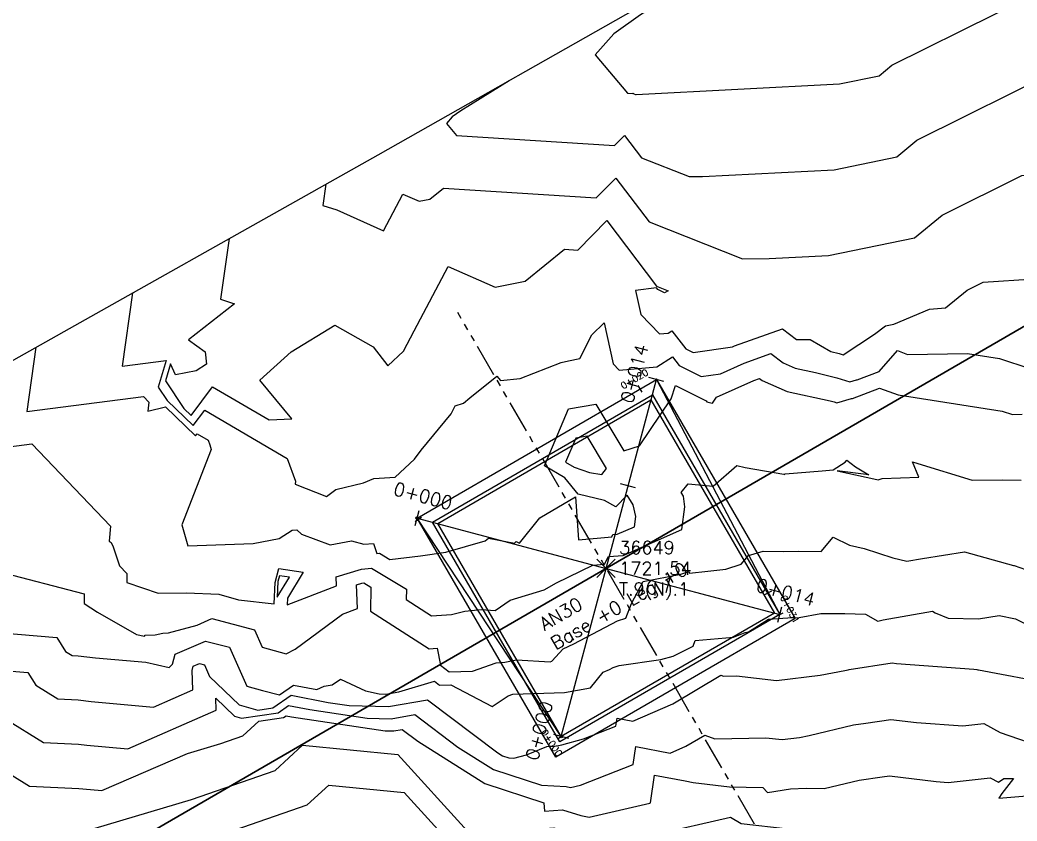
# Model space of a CAD drawing. Header units: metres. Extents: x 419533 to 423558, y 4805342 to 4807578.
# Drawn here: x 421442.07 to 421480.45, y 4806229.8 to 4806260.65 of the extents above; entities that cross this region are included whole.
import ezdxf

# ---------------------------------------------------------------- set-up
doc = ezdxf.new("R2010")
doc.units = ezdxf.units.M
doc.linetypes.add('PHANTOM', pattern=[2.5, 1.25, -0.25, 0.25, -0.25, 0.25, -0.25])
for name, color, linetype in [('_pieds', 253, 'Continuous'), ('C-ROAD-CNTR-N', 92, 'Continuous'), ('C-ROAD-STAN', 11, 'Continuous'), ('C-ROAD-STAN-MAJR', 11, 'Continuous'), ('C-ROAD-STAN-MINR', 11, 'Continuous'), ('C-TINN-BNDY', 110, 'Continuous'), ('C-TOPO-MAJR', 9, 'Continuous'), ('C-TOPO-MINR', 8, 'Continuous'), ('LS', 7, 'Continuous'), ('V-NODE', 1, 'Continuous'), ('V-NODE-TEXT', 11, 'Continuous')]:
    doc.layers.add(name, color=color, linetype=linetype)
doc.styles.get("Standard").update_dxf_attribs({"font": 'simplex.shx'})

# ---------------------------------------------------------------- blocks, each defined once
blk = doc.blocks.new('AeccTickTriangle')
at = {"color": 0, "linetype": 'ByBlock', "lineweight": -2}
blk.add_lwpolyline([(3.05311331771918e-16, 0.6666666666666667), (-0.5773502691896256, -0.333333333333333), (0.5773502691896257, -0.3333333333333335)], close=True, dxfattribs=at)
at = {"color": 0, "linetype": 'ByBlock', "lineweight": -2, "const_width": 0.0625}
blk.add_lwpolyline([(-0.03125, 0, 1), (0.03125, 0, 1)], format="xyb", close=True, dxfattribs=at)
blk = doc.blocks.new('AeccTickLine')
blk.add_line((0, -0.5), (0, 0.5))
blk = doc.blocks.new('AN30 +0 +0')
at = {"linetype": 'PHANTOM', "flags": 128}
for points in [[(0, -11.38231219537556), (0, 11.38231219444424)], [(-11.38231219508452, 0), (11.38231219508452, 0)]]:
    blk.add_lwpolyline(points, dxfattribs=at)
at = {"flags": 128}
blk.add_lwpolyline([(-4.74419642862631, -4.744196427986026), (-4.74419642862631, 4.744196428917348), (4.744196428568102, 4.744196428917348), (4.744196428568102, -4.744196427986026)], close=True, dxfattribs=at)
at = {"layer": 'LS', "insert": (-3.273187459330074, -0.3826382020488381), "char_height": 0.5157699281218149, "width": 9.13591657892082, "attachment_point": 1}
blk.add_mtext('AN30\\PBase +0 Leg +0', dxfattribs=at)
blk = doc.blocks.new('*U73')
at = {"color": 0, "linetype": 'ByBlock', "lineweight": -2, "transparency": 16777216}
for p, q in [((-0.7071067811865476, -0.7071067811865476), (0.7071067811865476, 0.7071067811865476)), ((-0.7071067811865476, 0.7071067811865476), (0.7071067811865476, -0.7071067811865476))]:
    blk.add_line(p, q, dxfattribs=at)
blk = doc.blocks.new('*U119', base_point=(421464.63, 4806239.53, 1721.54))
at = {"layer": 'V-NODE-TEXT', "linetype": 'ByBlock', "char_height": 0.5}
for s, insert, attachment_point in [('36649', (421465.1335533906, 4806240.080000001, 1721.54), 7), ('1721.54', (421465.1335533906, 4806239.53, 1721.54), 4), ('T.9(N).1', (421465.1335533906, 4806238.98, 1721.54), 1)]:
    blk.add_mtext(s, dxfattribs=dict(at, insert=insert, attachment_point=attachment_point))
blk = doc.blocks.new('*U120', base_point=(421464.63, 4806239.53, 1721.54))
at = {"layer": 'V-NODE-TEXT', "lineweight": -2}
blk.add_blockref('*U119', (421464.63, 4806239.53, 1721.54), dxfattribs=at)
blk = doc.blocks.new('*U121', base_point=(421464.63, 4806239.53, 1721.54))
at = {"layer": 'V-NODE', "lineweight": -2, "xscale": 0.5, "yscale": 0.5, "zscale": 0.5}
blk.add_blockref('*U73', (421464.63, 4806239.53, 1721.54), dxfattribs=at)
at = {"layer": 'V-NODE-TEXT', "lineweight": -2}
blk.add_blockref('*U120', (421464.63, 4806239.53, 1721.54), dxfattribs=at)
blk = doc.blocks.new('tower_bases_layout_1')
at = {"color": 31, "lineweight": 30, "true_color": 0xffbd7a, "elevation": 1718.013}
blk.add_lwpolyline([(423449.834, 4807399.592), (423130.593, 4807500.114), (421950.92, 4806612.998), (421795.045, 4806430.988), (421305.015, 4806147.038), (421305.015, 4806147.038), (420630.083, 4805770.97), (419765.157, 4805549.54), (419617.356, 4805580.088)], dxfattribs=at)
at = {"layer": '_pieds', "elevation": 1766.457, "flags": 128}
for points in [[(421462.6986308558, 4806232.259528195), (421457.362528193, 4806241.468369145), (421466.5713691438, 4806246.804471808), (421471.9074718065, 4806237.595630857)], [(421462.856200113, 4806232.85131514), (421457.9543151384, 4806241.310799887), (421466.4137998865, 4806246.212684862), (421471.3156848611, 4806237.753200115)]]:
    blk.add_lwpolyline(points, close=True, dxfattribs=at)
at = {"rotation": 30.09033251}
blk.add_blockref('AN30 +0 +0', (421464.635, 4806239.532000001, 1766.457), dxfattribs=at)
at = {"layer": 'V-NODE'}
blk.add_blockref('*U121', (421464.63, 4806239.53, 1721.54), dxfattribs=at)
blk = doc.blocks.new('leg_extensions_profiles_1')
at = {"layer": 'C-ROAD-CNTR-N', "color": 92, "linetype": 'Continuous', "lineweight": -3, "flags": 128}
blk.add_lwpolyline([(421462.9087231988, 4806233.048577455), (421457.362528193, 4806241.468369145), (421466.5713691438, 4806246.804471808), (421471.3156848611, 4806237.753200115)], dxfattribs=at)
at = {"layer": 'C-ROAD-STAN', "color": 11, "linetype": 'Continuous', "lineweight": -3}
blk.add_circle((421462.9087231988, 4806233.048577455), 0.05, dxfattribs=at)
at = {"layer": 'C-TINN-BNDY', "color": 110, "linetype": 'Continuous', "lineweight": -3, "flags": 128}
blk.add_lwpolyline([(421033.053, 4806016.161), (421101.011, 4806050.421), (421139.851, 4806079.128), (421220.121, 4806101.736), (421252.946, 4806132.432), (421316.635, 4806180.968), (421324.126, 4806185.214), (421403.703, 4806223.694), (421416.243, 4806233.189), (421455.861, 4806255.451), (421534.782, 4806300.246), (421589.585, 4806332.69), (421652.667, 4806370.218), (421683.4247, 4806388.8237), (421712.397, 4806406.062)], dxfattribs=at)
at = {"layer": 'C-TOPO-MAJR', "color": 9, "linetype": 'Continuous', "lineweight": -3, "flags": 128}
for points, elevation in [([(421471.8757063978, 4806264.540833797), (421465.9625797075, 4806260.850011193), (421464.9255456656, 4806260.117089784), (421464.210848705, 4806259.311866078), (421465.4552668896, 4806257.835171906), (421465.6665297442, 4806257.821578121), (421465.6797999822, 4806257.83508245), (421465.7024948474, 4806257.805134754), (421465.7660912017, 4806257.780137758), (421465.7841965952, 4806257.780217499), (421473.6177470044, 4806258.18761681), (421475.1402980931, 4806258.502421547), (421475.6299587747, 4806258.902994188), (421483.6068578199, 4806262.878413698), (421484.8129907834, 4806262.958411395), (421486.2272145606, 4806263.570728698), (421501.0162712067, 4806263.304459976)], 1715), ([(421442.68848, 4806248.049146292), (421442.3362790829, 4806245.572774101), (421446.8326993858, 4806246.144561676), (421447.0343822578, 4806245.933922497), (421447.0002028676, 4806245.581356526), (421447.669891048, 4806245.744140088), (421448.82976513, 4806244.633223113), (421448.890299933, 4806244.713508184), (421449.3225941892, 4806244.460093108), (421449.3841228358, 4806244.288372734), (421449.4270833979, 4806244.102998928), (421448.3097971762, 4806241.206366514), (421448.5399067802, 4806240.403181249), (421451.0493780473, 4806240.481838725), (421452.0518044923, 4806240.679135723), (421452.5492212788, 4806241.00526398), (421452.7266576738, 4806241.009194374), (421452.9059557617, 4806240.84953961), (421454.0105632318, 4806240.430665316), (421454.8358802887, 4806240.585489055), (421455.3119180632, 4806240.457064903), (421455.6789127751, 4806240.482544318), (421455.8082745455, 4806240.10617), (421455.9067528491, 4806240.115662568), (421456.3147147386, 4806239.866478366), (421457.491607666, 4806240.017484125), (421458.4687606198, 4806240.15712784), (421459.9788630948, 4806240.589096333), (421460.108219878, 4806240.691669146), (421461.1029985577, 4806240.501257884), (421461.1676726028, 4806240.568974041), (421461.3061526728, 4806240.499049862), (421462.0825123603, 4806241.473716633), (421463.4604654327, 4806242.28041411), (421463.5703367008, 4806240.623641247), (421464.853922179, 4806240.742410506), (421464.8964851586, 4806240.828784033), (421465.0633698358, 4806240.841135903), (421465.721236972, 4806241.130134942), (421465.7723908577, 4806241.528557537), (421465.679824098, 4806241.978290885), (421465.4394241428, 4806242.346996712), (421465.0060599063, 4806241.896728593), (421464.5718880352, 4806242.143753489), (421463.561729876, 4806242.384045743), (421463.044831674, 4806243.016951586), (421463.0432084081, 4806243.017522928), (421462.2617024609, 4806243.475842441), (421463.1848220755, 4806245.670851846), (421464.2322620556, 4806245.855189656), (421465.3108931044, 4806244.052292589), (421465.9243814418, 4806244.247167302), (421467.1369706275, 4806246.055532), (421467.306947317, 4806246.565633342), (421468.4903685714, 4806245.982122857), (421468.5093853503, 4806245.942658758), (421468.6591526172, 4806245.902901812), (421468.7347249136, 4806245.890227169), (421468.8822535294, 4806246.118978824), (421470.3215124029, 4806246.767366635), (421470.5417289117, 4806246.845281306), (421470.6427256886, 4806246.769982575), (421471.6041034545, 4806246.34364023), (421473.2522818487, 4806245.976002955), (421473.4128507039, 4806245.936221715), (421473.5113250667, 4806245.905979542), (421474.0763869584, 4806246.074281609), (421474.1150155872, 4806246.070909554), (421475.1500975883, 4806246.464282669), (421475.8746938478, 4806246.215908243), (421479.8712764616, 4806245.580709031), (421480.271820556, 4806245.456721637), (421480.6432458281, 4806245.461815336)], 1720), ([(421441.5365043545, 4806233.720476093), (421442.9829000516, 4806232.821517889), (421444.327924112, 4806232.758526784), (421444.6502085391, 4806232.721346833), (421446.2198716712, 4806232.578683689), (421449.6307518747, 4806234.063503946), (421449.6092553807, 4806234.527743495), (421450.3269154817, 4806233.838758948), (421450.6045768792, 4806233.759420514), (421452.0134772989, 4806233.971387831), (421452.4141198095, 4806234.248524712), (421453.2305224017, 4806234.092809409), (421455.4321372033, 4806233.760516754), (421456.3576905176, 4806233.739428843), (421457.2722853635, 4806233.897428084), (421458.925035899, 4806232.649184978), (421460.3057728857, 4806231.77916715), (421462.1442291458, 4806231.1793226), (421463.1007872727, 4806231.126056894), (421463.2610559223, 4806231.092677456), (421463.6536545402, 4806231.184183793), (421465.6763417216, 4806231.977009822), (421465.7756825715, 4806232.665446159), (421467.1009221771, 4806232.416971494), (421467.7083150417, 4806232.678609289), (421468.4372426925, 4806233.109905884), (421468.8164006708, 4806232.968546241), (421470.7836918304, 4806233.008051866), (421471.4035645832, 4806232.937832908), (421472.0759547102, 4806233.018507962), (421472.4517851681, 4806233.090639943), (421474.1612549979, 4806233.49839504), (421474.6267563981, 4806233.562083622), (421475.5925431979, 4806233.712815184), (421476.5775662231, 4806233.591945808), (421478.3601770326, 4806233.459687655), (421479.1672866283, 4806233.550141252), (421479.7978317717, 4806233.210253707), (421481.5786199739, 4806232.58746412)], 1725)]:
    blk.add_lwpolyline(points, dxfattribs=dict(at, elevation=elevation))
at = {"layer": 'C-TOPO-MINR', "color": 8, "linetype": 'Continuous', "lineweight": -3, "flags": 128}
for points, elevation in [([(421460.8992112656, 4806258.310652991), (421459.0389472829, 4806257.149523741), (421458.7126973684, 4806256.918947369), (421458.4878543903, 4806256.665624764), (421458.8793471571, 4806256.201058194), (421464.9590226394, 4806255.809859246), (421465.3409105981, 4806256.198483823), (421465.9940183858, 4806255.336655675), (421467.8241801393, 4806254.617297697), (421468.3452131297, 4806254.619592478), (421473.4055308383, 4806254.882764327), (421475.8200274974, 4806255.381988944), (421476.5965427084, 4806256.017226284), (421482.1180291131, 4806258.768950313), (421484.2310289664, 4806258.909096655), (421486.7085788919, 4806259.981802906), (421502.2827389897, 4806259.701398835)], 1716), ([(421453.84848, 4806254.320132207), (421453.7316749509, 4806253.49886014), (421454.2688007346, 4806253.330220385), (421456.0667753485, 4806252.533671821), (421456.8085867795, 4806253.94472131), (421457.4409087025, 4806253.664120092), (421457.8454292456, 4806253.745343078), (421458.378185373, 4806254.176061954), (421464.2515155346, 4806253.798140371), (421465.002021214, 4806254.561885195), (421466.2855419243, 4806252.868176596), (421469.882269077, 4806251.454457636), (421470.906229664, 4806251.458967456), (421473.1933146722, 4806251.577911844), (421476.4997569018, 4806252.261556341), (421477.5631266421, 4806253.131458381), (421480.6292004063, 4806254.659486928), (421483.6490671494, 4806254.859781913), (421487.1899432231, 4806256.392877115), (421498.1299020838, 4806256.195909254), (421499.9799530653, 4806254.32262587)], 1717), ([(421450.12848, 4806252.229803569), (421449.7957691301, 4806249.890468531), (421450.3331817069, 4806249.721738733), (421448.5638962122, 4806248.326100965), (421449.2074808014, 4806247.869746576), (421449.2591266345, 4806247.395539738), (421448.8536379447, 4806247.133388086), (421448.0543897689, 4806246.975955951), (421447.8709002291, 4806247.400431145), (421447.6782178237, 4806246.747482454), (421448.3845096795, 4806245.686785266), (421448.6619164303, 4806245.421087572), (421449.4901722598, 4806246.519572658), (421451.6667740359, 4806245.243627638), (421452.538682869, 4806245.290867359), (421451.3017454676, 4806246.774328087), (421452.5152381538, 4806247.863208835), (421454.199130793, 4806248.892607032), (421455.6674896053, 4806248.055383553), (421456.2277671167, 4806247.333465285), (421456.83124485, 4806247.89701745), (421457.2511336918, 4806248.670535627), (421458.560133507, 4806251.160472345), (421460.3612575057, 4806250.361199743), (421461.5135054851, 4806250.592557639), (421463.0310234007, 4806251.819429706), (421463.5440084299, 4806251.786421496), (421464.6631318299, 4806252.925286568), (421466.5770654628, 4806250.399697517), (421467.026485, 4806250.22305), (421466.8851365822, 4806250.145543481), (421466.6197059816, 4806250.262187025), (421466.5711576923, 4806250.330522), (421465.7609071795, 4806250.235892821), (421465.9661000924, 4806249.305326467), (421466.6860755744, 4806248.561259848), (421467.0261767849, 4806248.591828745), (421467.1674945163, 4806248.68030387), (421467.6996058494, 4806247.989637823), (421467.9830466707, 4806247.847283802), (421469.496092313, 4806248.066119477), (421469.5766644299, 4806248.10241731), (421471.4179078718, 4806248.753866553), (421471.9627682581, 4806248.347642741), (421472.4863661232, 4806248.346634094), (421473.2799674046, 4806247.879990305), (421473.6077473164, 4806247.798782208), (421473.7551357715, 4806247.753518171), (421474.9598763636, 4806248.547107046), (421475.3849427513, 4806248.871228519), (421475.7055479085, 4806248.935657321), (421477.0766542667, 4806249.505380533), (421477.6898574485, 4806249.558638814), (421478.5297105757, 4806250.245690478), (421479.1403716994, 4806250.550023544), (421483.0671053324, 4806250.810467173)], 1718), ([(421446.40848, 4806250.13947493), (421446.0067361208, 4806247.314759486), (421447.7022972132, 4806247.53037562), (421447.398901277, 4806246.502248642), (421447.7389921395, 4806245.991505925), (421448.7458407801, 4806245.027155343), (421449.1902360964, 4806245.616540422), (421452.3637748435, 4806243.756181302), (421452.6747106288, 4806242.888390239), (421452.6633439937, 4806242.773896195), (421453.870720376, 4806242.291052075), (421454.2254842439, 4806242.564428292), (421455.2931010895, 4806242.826754864), (421455.6928615646, 4806242.985170277), (421456.5155673813, 4806243.0395667), (421457.2622755593, 4806243.735265456), (421457.5108448188, 4806244.080132633), (421458.6692385156, 4806245.474075078), (421458.8302664, 4806245.783487173), (421459.1396734444, 4806245.893344), (421459.3936654023, 4806246.092595517), (421460.4303780222, 4806246.926684733), (421460.5707643097, 4806246.760670988), (421461.3235262324, 4806246.844879098), (421462.9072174684, 4806247.455789114), (421463.1814797633, 4806247.520975207), (421463.6283308217, 4806247.615376784), (421464.0806525932, 4806248.526634932), (421464.5547029352, 4806248.989568692), (421464.9046327011, 4806247.402609076), (421465.1350620608, 4806247.164469307), (421466.5891534799, 4806247.295165609), (421467.1933527418, 4806247.673438065), (421467.4508543144, 4806247.339208023), (421468.2952308598, 4806246.915132212), (421469.0318380342, 4806247.021669599), (421469.9490884164, 4806247.434891972), (421470.9798183918, 4806247.79957393), (421471.4525368356, 4806247.447135961), (421471.9077398182, 4806247.245267023), (421472.6881361905, 4806247.071194365), (421473.5102990101, 4806246.867501962), (421474.0145185844, 4806246.712652564), (421474.275014157, 4806246.790240425), (421474.2928220944, 4806246.788685895), (421475.1372603746, 4806247.109606669), (421475.8542106285, 4806247.917743913), (421476.2276772794, 4806247.763631469), (421478.5447194315, 4806247.80956992), (421479.7799297547, 4806247.606141982), (421480.9441216239, 4806247.222985128)], 1719), ([(421438.6658220449, 4806243.830788717), (421442.5297454703, 4806244.322144785), (421445.5600801231, 4806241.157239409), (421445.5033199258, 4806240.571748739), (421445.579569106, 4806240.530654315), (421445.6648881939, 4806240.358945318), (421445.8999288778, 4806239.63285182), (421446.1931300528, 4806239.325726448), (421446.1819824543, 4806238.986728288), (421447.3953945127, 4806238.572990545), (421448.4791567889, 4806238.587992002), (421449.7276916747, 4806238.533026651), (421450.4899841122, 4806238.31404972), (421451.8609046479, 4806238.160714243), (421451.8982759297, 4806238.981283806), (421452.0313270616, 4806239.521733184), (421452.9778955781, 4806239.379010372), (421452.3675823034, 4806238.377436461), (421452.3540078967, 4806238.125217269), (421454.25776787, 4806238.854330638), (421454.2459327556, 4806239.199112589), (421455.2129542974, 4806239.504091646), (421455.6074878253, 4806239.542121712), (421456.9461315047, 4806238.724474609), (421456.9377017374, 4806238.33077452), (421457.9078027249, 4806237.706895293), (421458.6860833978, 4806237.757572926), (421459.2018082727, 4806237.879989409), (421459.82562241, 4806237.949126925), (421460.3690271274, 4806237.907902471), (421460.9385823279, 4806238.301206194), (421462.2447096927, 4806238.707311124), (421462.7270933333, 4806238.969429621), (421464.121635903, 4806239.64780597), (421464.5763605707, 4806239.689881323), (421464.7224831116, 4806239.986409416), (421465.2954132319, 4806240.028814501), (421467.5539303346, 4806241.020974218), (421467.6674332804, 4806241.905015335), (421467.6078072894, 4806242.308957692), (421467.5180519561, 4806242.453622285), (421467.7931864912, 4806242.782175228), (421468.7570075952, 4806242.694475333), (421469.6693380179, 4806243.492192054), (421469.979866403, 4806243.409759755), (421471.4779946512, 4806243.158500465), (421471.5006567164, 4806243.141673588), (421471.5194647294, 4806243.166924306), (421472.951695, 4806243.284465), (421473.3724596842, 4806243.324605356), (421473.8387383957, 4806243.618535573), (421473.8934023826, 4806243.698782617), (421473.8991511129, 4806243.694354988), (421474.2340041032, 4806243.433747764), (421474.7446265306, 4806243.130700306), (421473.5296424138, 4806243.288941724), (421475.0486140169, 4806242.954595417), (421475.1015684647, 4806242.936951591), (421475.2627942759, 4806242.992921622), (421476.6669048581, 4806243.037587279), (421476.4323355036, 4806243.635726186), (421476.6321486508, 4806243.568453888), (421478.7259713557, 4806242.920316459), (421479.9005387755, 4806242.936424388), (421480.6097959233, 4806242.930824669)], 1721), ([(421441.1790124784, 4806239.416405112), (421444.5426655875, 4806238.546426163), (421444.5404271021, 4806238.43634495), (421444.542795819, 4806238.170738783), (421445.0536202703, 4806237.842007567), (421446.5547390679, 4806236.984432584), (421446.8637929799, 4806236.91662322), (421446.8984131675, 4806236.951816396), (421447.2817207947, 4806236.968323974), (421447.5688725, 4806237.031645814), (421447.7948681146, 4806237.044406543), (421448.8885034267, 4806237.3471207), (421449.4536914421, 4806237.592795659), (421451.0997982569, 4806237.158965574), (421451.3962157984, 4806236.497509246), (421452.3177466495, 4806236.241784949), (421452.6616974194, 4806236.423411584), (421454.489452112, 4806237.762906248), (421455.0632839815, 4806237.982675805), (421455.0318315716, 4806238.898951124), (421455.2281337846, 4806238.960860876), (421455.3082228016, 4806238.968580856), (421455.5799630942, 4806238.802601166), (421455.560328, 4806237.8855725), (421457.8199424628, 4806236.432397476), (421458.1343887013, 4806236.452872598), (421458.2562992332, 4806235.803692846), (421458.5964107884, 4806235.541641968), (421459.4960776794, 4806235.565861357), (421460.4009801981, 4806235.894326732), (421460.7365136131, 4806235.910877021), (421461.1806350499, 4806236.00588567), (421462.4785072252, 4806235.925607462), (421462.5407878712, 4806235.953610431), (421462.9773720074, 4806236.431552486), (421463.3927495084, 4806236.617313148), (421465.0748110078, 4806237.503501633), (421465.3961342686, 4806237.614338677), (421465.6073996562, 4806238.176467984), (421466.0658948125, 4806239.027264874), (421467.5125321429, 4806239.311487066), (421467.8228816474, 4806239.408711378), (421467.8402290451, 4806239.347389008), (421468.5467523597, 4806239.419932384), (421469.2418054354, 4806239.500489809), (421469.8321518897, 4806239.694324221), (421470.1075829032, 4806240.018323277), (421470.6811744616, 4806240.194500319), (421471.4586235439, 4806240.172564342), (421472.0416949198, 4806240.185749934), (421472.9146370777, 4806240.175857859), (421473.3666460055, 4806240.734811334), (421473.9997658925, 4806240.425121201), (421474.5662572461, 4806240.30042875), (421475.6681769947, 4806239.933281491), (421476.205810031, 4806239.80597263), (421476.8170360222, 4806239.91057919), (421478.4290560368, 4806240.169368302), (421480.313547232, 4806239.642352737), (421480.3354847982, 4806239.644655426), (421480.7806325532, 4806239.487385958)], 1722), ([(421440.4522689187, 4806237.123086296), (421443.4925090679, 4806236.869179932), (421443.826262456, 4806236.33355494), (421444.0779316036, 4806236.177138515), (421444.311962346, 4806236.166178224), (421444.9754690357, 4806236.089633579), (421446.9218613493, 4806235.91273037), (421447.8213007198, 4806235.71538483), (421447.9490933333, 4806235.8452925), (421448.0512811619, 4806236.22312438), (421449.2180760015, 4806236.730304763), (421450.136364443, 4806236.488290606), (421450.807851631, 4806234.989865622), (421451.4078064655, 4806234.823378491), (421452.0590671012, 4806234.655379473), (421452.6045405557, 4806235.032700421), (421453.5048708803, 4806234.860977288), (421453.7857882908, 4806234.998489911), (421454.0955766304, 4806235.048386), (421454.4071351613, 4806235.26657318), (421455.375404, 4806234.817778), (421455.8949798159, 4806234.691915338), (421456.1587918392, 4806234.685904615), (421456.6519647826, 4806234.771101848), (421458.0289344395, 4806235.18066157), (421458.2210807243, 4806235.032615725), (421458.656015034, 4806235.044324328), (421460.2520474474, 4806234.208519688), (421460.8680385047, 4806234.620950934), (421461.040967081, 4806234.690511089), (421463.031436985, 4806234.750989156), (421464.0363323242, 4806234.932915273), (421464.524695711, 4806235.526114018), (421464.7657745304, 4806235.633926697), (421464.911285834, 4806235.710588841), (421465.1320660717, 4806235.786744637), (421466.7354370644, 4806236.02404879), (421467.2131817193, 4806236.151556039), (421467.9871870424, 4806236.53300633), (421468.0577619373, 4806236.751623034), (421469.5412336577, 4806236.883534194), (421469.990346034, 4806237.059740353), (421470.112498468, 4806237.08726743), (421470.8883362062, 4806237.56962531), (421471.8131057983, 4806237.633361009), (421471.9097923761, 4806237.629965879), (421472.0631415063, 4806237.643438494), (421472.9037398362, 4806237.797350616), (421473.8181158609, 4806237.786975486), (421474.6201628974, 4806237.763472987), (421475.0906355387, 4806237.502229596), (421475.2932968159, 4806237.548354048), (421477.194016129, 4806237.881058064), (421477.3034985106, 4806237.811646383), (421477.8010725, 4806237.605065834), (421478.967957067, 4806237.582516847), (421479.7582640024, 4806237.710675145), (421480.3910296733, 4806237.582134936), (421481.8451713523, 4806236.848764692)], 1723), ([(421434.5605023286, 4806236.165654732), (421442.378740512, 4806235.51271275), (421442.6813834052, 4806235.027015517), (421443.5304158276, 4806234.499328203), (421444.319943229, 4806234.462352504), (421444.8128387874, 4806234.405490207), (421447.213451169, 4806234.187303958), (421448.7318161399, 4806234.848276767), (421448.6969284398, 4806235.60171359), (421448.7404456527, 4806235.762615241), (421448.9824605609, 4806235.867813868), (421449.1729306291, 4806235.817615638), (421449.3749465231, 4806235.366816773), (421450.5145469499, 4806234.272751375), (421451.2255802806, 4806234.069582079), (421451.811188221, 4806234.157686066), (421452.5093301826, 4806234.640612567), (421453.931957318, 4806234.369269948), (421454.7404095546, 4806234.247249176), (421456.2582411784, 4806234.212666729), (421457.7581018117, 4806234.471772542), (421460.4684773139, 4806232.424756091), (421460.6499291562, 4806232.310421254), (421460.8915329365, 4806232.231591688), (421461.0867866701, 4806232.220719031), (421461.5652758735, 4806232.35238256), (421462.3582643783, 4806232.671360509), (421462.6628954545, 4806232.680616364), (421462.9253623402, 4806232.728133333), (421463.7661576255, 4806232.962116493), (421465.0075829558, 4806233.448713888), (421465.0528254285, 4806233.76224616), (421465.6563748933, 4806233.649084168), (421467.2000909654, 4806234.314048303), (421469.0526931203, 4806235.410207846), (421469.1485379563, 4806235.374474478), (421469.6458364688, 4806235.384460843), (421471.1954718626, 4806235.208918715), (421472.8763967535, 4806235.410600299), (421473.8159447123, 4806235.590924844), (421473.9546437713, 4806235.624008345), (421473.9924125609, 4806235.629175765), (421475.6389541359, 4806235.886153582), (421475.812791272, 4806235.864822521), (421478.7924791928, 4806235.643749014), (421478.8988717268, 4806235.628252136), (421478.9357236812, 4806235.625197325), (421478.965152561, 4806235.618299634), (421481.8322255938, 4806235.077615527)], 1724), ([(421440.3916253038, 4806232.413936668), (421442.4353842757, 4806231.143707577), (421444.335904995, 4806231.054701065), (421444.4875782907, 4806231.037203459), (421445.2262921735, 4806230.970063419), (421448.5189427221, 4806232.403416086), (421449.8012560767, 4806232.786974159), (421450.6521056021, 4806233.081968123), (421451.2648537677, 4806233.642025977), (421452.2157663768, 4806233.785089598), (421452.3189094363, 4806233.856436859), (421452.5290874855, 4806233.816348869), (421456.123864852, 4806233.273784334), (421456.4571398568, 4806233.266190958), (421456.7864689154, 4806233.323083626), (421457.3815944841, 4806232.873613865), (421459.9616166152, 4806231.247913047), (421462.2429145098, 4806230.503579804), (421462.2659009189, 4806230.173878502), (421462.9557340136, 4806230.227700789), (421463.6634506925, 4806230.015259735), (421463.9805612226, 4806229.949214558), (421466.3138351642, 4806230.493050789), (421466.3451004874, 4806230.505305754), (421466.4985397143, 4806231.56864616), (421467.6712289557, 4806231.348773793), (421467.9894737072, 4806231.284253355), (421469.3870293133, 4806231.113287883), (421470.6602704376, 4806231.090508039), (421470.8390505488, 4806230.900581585), (421471.7283121222, 4806231.032885209), (421472.3333477032, 4806231.067080777), (421473.0247158461, 4806231.0524038), (421474.3678662245, 4806231.372781734), (421475.2611002353, 4806231.494991479), (421475.5461322598, 4806231.539476787), (421477.3423411741, 4806231.319069096), (421477.7953399828, 4806231.285459524), (421479.4166426541, 4806231.46716057), (421479.7300978571, 4806231.298196428), (421479.9467166933, 4806231.435139764), (421480.3081085591, 4806231.432274179), (421479.8598676635, 4806230.857043248), (421479.7512051134, 4806230.673364702), (421487.2426572142, 4806231.305175805)], 1726), ([(421441.8878684997, 4806229.465897264), (421444.1542037572, 4806229.35975867), (421444.3640505917, 4806229.344731953), (421448.6728287924, 4806230.633548495), (421451.891753813, 4806231.749566574), (421452.9504036368, 4806232.717182931), (421456.6205795238, 4806232.361041172), (421459.3011283039, 4806229.412113569), (421459.441287459, 4806229.480085656), (421459.4545495675, 4806229.289863058), (421462.6231217732, 4806229.537081995), (421463.6993722933, 4806229.21401515), (421464.3111953213, 4806229.031486633), (421464.3441063396, 4806228.87918378), (421464.9659865205, 4806228.88330744), (421466.3298641107, 4806229.117898867), (421466.5028080778, 4806229.275784806), (421469.4254155807, 4806229.952457785), (421469.8352599678, 4806229.707858195), (421471.6387698823, 4806229.499071284), (421475.0347301732, 4806229.511823765), (421476.8644610749, 4806229.5097572), (421478.0206176352, 4806229.079697722), (421485.5009220968, 4806229.710568659)], 1727), ([(421441.3403527238, 4806227.788086952), (421442.4533367052, 4806227.73596291), (421444.5536955621, 4806227.585560355), (421447.5444015081, 4806228.480122832), (421453.1314020238, 4806230.417165024), (421453.9675529355, 4806231.181415186), (421456.8663593633, 4806230.900124574), (421459.0721253243, 4806228.473515449), (421459.7247896638, 4806228.646280122), (421462.290509533, 4806228.8464632), (421463.1478319569, 4806228.589113777), (421463.6351995277, 4806228.443714739), (421463.7333713397, 4806227.989403452), (421465.5884067474, 4806228.00170411), (421466.5552311818, 4806228.168001088), (421466.6778275603, 4806228.279923146), (421468.7496031845, 4806228.759602535), (421469.0401333396, 4806228.586210976), (421470.3186039777, 4806228.438206282), (421472.7259295406, 4806228.44724625), (421474.0229876906, 4806228.445781305), (421476.5452751268, 4806227.507557489), (421483.7591869794, 4806228.115961513)], 1728)]:
    blk.add_lwpolyline(points, dxfattribs=dict(at, elevation=elevation))
for points, elevation in [([(421463.9059103751, 4806244.623732365), (421463.4642772083, 4806244.54600983), (421463.0750613615, 4806243.620525818), (421463.4045684959, 4806243.427284104), (421464.0005944219, 4806243.217500299), (421464.4636603177, 4806243.141209831), (421464.6549882102, 4806243.371672884), (421463.9059103751, 4806244.623732365)], 1721), ([(421452.0039860322, 4806239.021986588), (421451.9763564753, 4806238.415318251), (421452.4450419801, 4806239.184469429), (421452.0583412796, 4806239.242775839), (421452.0039860322, 4806239.021986588)], 1722)]:
    blk.add_lwpolyline(points, close=True, dxfattribs=dict(at, elevation=elevation))
at = {"layer": 'C-ROAD-STAN', "color": 11, "linetype": 'Continuous', "lineweight": -3, "xscale": 0.02999999999999999, "yscale": 0.02999999999999999, "zscale": 0.02999999999999999}
for p in [(421466.5713691438, 4806246.804471808), (421457.362528193, 4806241.468369145)]:
    blk.add_blockref('AeccTickTriangle', p, dxfattribs=at)
at = {"layer": 'C-ROAD-STAN-MAJR', "color": 11, "linetype": 'Continuous', "lineweight": -3}
for p, xscale, yscale, zscale, rotation in [((421465.9436624758, 4806246.440744468), 0.3, 0.3, 0.3, 30.09033250861735), ((421471.3156848611, 4806237.753200115), 0.3, 0.3, 0.3, 297.6617361473025), ((421462.9087231988, 4806233.048577455), 0.2999999999999999, 0.2999999999999999, 0.2999999999999999, 123.3732674890459)]:
    blk.add_blockref('AeccTickLine', p, dxfattribs=dict(at, xscale=xscale, yscale=yscale, zscale=zscale, rotation=rotation))
at = {"layer": 'C-ROAD-STAN-MINR', "color": 11, "linetype": 'Continuous', "lineweight": -3}
for p, xscale, yscale, zscale, rotation in [((421457.4078115494, 4806241.399623559), 0.2999999999999999, 0.2999999999999999, 0.2999999999999999, 123.3732674890459), ((421470.8770736345, 4806238.58998873), 0.3, 0.3, 0.3, 297.6617361473025)]:
    blk.add_blockref('AeccTickLine', p, dxfattribs=dict(at, xscale=xscale, yscale=yscale, zscale=zscale, rotation=rotation))
at = {"layer": 'C-ROAD-STAN-MAJR', "color": 11, "linetype": 'Continuous', "lineweight": -3, "char_height": 0.254}
for s, insert, attachment_point, rotation in [('0+020', (421465.7864846256, 4806246.711995963), 8, 30.09033250861734), ('0+031', (421471.5933530224, 4806237.898742693), 8, 297.66173614730246), ('0+000', (421462.6469179034, 4806232.876123874), 2, 303.37326748904593)]:
    blk.add_mtext(s, dxfattribs=dict(at, insert=insert, attachment_point=attachment_point, rotation=rotation))

msp = doc.modelspace()

# ---------------------------------------------------------------- linework, layer by layer
at = {"layer": 'C-ROAD-CNTR-N', "color": 92, "linetype": 'Continuous', "lineweight": -3, "flags": 128}
for points in [[(421462.9087231988, 4806233.048577455), (421464.63, 4806239.53), (421466.5713691438, 4806246.804471808)], [(421457.362528193, 4806241.468369145), (421464.63, 4806239.53), (421471.3156848611, 4806237.753200115)]]:
    msp.add_lwpolyline(points, dxfattribs=at)
at = {"layer": 'C-ROAD-STAN', "color": 11, "linetype": 'Continuous', "lineweight": -3}
for centre in [(421457.362528193, 4806241.468369145), (421462.9087231988, 4806233.048577455)]:
    msp.add_circle(centre, 0.05, dxfattribs=at)
at = {"layer": 'C-TOPO-MAJR', "color": 9, "linetype": 'Continuous', "lineweight": -3, "flags": 128}
for points, elevation in [([(421471.8757063978, 4806264.540833797), (421465.9625797075, 4806260.850011193), (421464.9255456656, 4806260.117089784), (421464.210848705, 4806259.311866078), (421465.4552668896, 4806257.835171906), (421465.6665297442, 4806257.821578121), (421465.6797999822, 4806257.83508245), (421465.7024948474, 4806257.805134754), (421465.7660912017, 4806257.780137758), (421465.7841965952, 4806257.780217499), (421473.6177470044, 4806258.18761681), (421475.1402980931, 4806258.502421547), (421475.6299587747, 4806258.902994188), (421483.6068578199, 4806262.878413698), (421484.8129907834, 4806262.958411395), (421486.2272145606, 4806263.570728698), (421501.0162712067, 4806263.304459976)], 1715), ([(421442.68848, 4806248.049146292), (421442.3362790829, 4806245.572774101), (421446.8326993858, 4806246.144561676), (421447.0343822578, 4806245.933922497), (421447.0002028676, 4806245.581356526), (421447.669891048, 4806245.744140088), (421448.82976513, 4806244.633223113), (421448.890299933, 4806244.713508184), (421449.3225941892, 4806244.460093108), (421449.3841228358, 4806244.288372734), (421449.4270833979, 4806244.102998928), (421448.3097971762, 4806241.206366514), (421448.5399067802, 4806240.403181249), (421451.0493780473, 4806240.481838725), (421452.0518044923, 4806240.679135723), (421452.5492212788, 4806241.00526398), (421452.7266576738, 4806241.009194374), (421452.9059557617, 4806240.84953961), (421454.0105632318, 4806240.430665316), (421454.8358802887, 4806240.585489055), (421455.3119180632, 4806240.457064903), (421455.6789127751, 4806240.482544318), (421455.8082745455, 4806240.10617), (421455.9067528491, 4806240.115662568), (421456.3147147386, 4806239.866478366), (421457.491607666, 4806240.017484125), (421458.4687606198, 4806240.15712784), (421459.9788630948, 4806240.589096333), (421460.108219878, 4806240.691669146), (421461.1029985577, 4806240.501257884), (421461.1676726028, 4806240.568974041), (421461.3061526728, 4806240.499049862), (421462.0825123603, 4806241.473716633), (421463.4604654327, 4806242.28041411), (421463.5703367008, 4806240.623641247), (421464.853922179, 4806240.742410506), (421464.8964851586, 4806240.828784033), (421465.0633698358, 4806240.841135903), (421465.721236972, 4806241.130134942), (421465.7723908577, 4806241.528557537), (421465.679824098, 4806241.978290885), (421465.4394241428, 4806242.346996712), (421465.0060599063, 4806241.896728593), (421464.5718880352, 4806242.143753489), (421463.561729876, 4806242.384045743), (421463.044831674, 4806243.016951586), (421463.0432084081, 4806243.017522928), (421462.2617024609, 4806243.475842441), (421463.1848220755, 4806245.670851846), (421464.2322620556, 4806245.855189656), (421465.3108931044, 4806244.052292589), (421465.9243814418, 4806244.247167302), (421467.1369706275, 4806246.055532), (421467.306947317, 4806246.565633342), (421468.4903685714, 4806245.982122857), (421468.5093853503, 4806245.942658758), (421468.6591526172, 4806245.902901812), (421468.7347249136, 4806245.890227169), (421468.8822535294, 4806246.118978824), (421470.3215124029, 4806246.767366635), (421470.5417289117, 4806246.845281306), (421470.6427256886, 4806246.769982575), (421471.6041034545, 4806246.34364023), (421473.2522818487, 4806245.976002955), (421473.4128507039, 4806245.936221715), (421473.5113250667, 4806245.905979542), (421474.0763869584, 4806246.074281609), (421474.1150155872, 4806246.070909554), (421475.1500975883, 4806246.464282669), (421475.8746938478, 4806246.215908243), (421479.8712764616, 4806245.580709031), (421480.271820556, 4806245.456721637), (421480.6432458281, 4806245.461815336)], 1720), ([(421441.5365043545, 4806233.720476093), (421442.9829000516, 4806232.821517889), (421444.327924112, 4806232.758526784), (421444.6502085391, 4806232.721346833), (421446.2198716712, 4806232.578683689), (421449.6307518747, 4806234.063503946), (421449.6092553807, 4806234.527743495), (421450.3269154817, 4806233.838758948), (421450.6045768792, 4806233.759420514), (421452.0134772989, 4806233.971387831), (421452.4141198095, 4806234.248524712), (421453.2305224017, 4806234.092809409), (421455.4321372033, 4806233.760516754), (421456.3576905176, 4806233.739428843), (421457.2722853635, 4806233.897428084), (421458.925035899, 4806232.649184978), (421460.3057728857, 4806231.77916715), (421462.1442291458, 4806231.1793226), (421463.1007872727, 4806231.126056894), (421463.2610559223, 4806231.092677456), (421463.6536545402, 4806231.184183793), (421465.6763417216, 4806231.977009822), (421465.7756825715, 4806232.665446159), (421467.1009221771, 4806232.416971494), (421467.7083150417, 4806232.678609289), (421468.4372426925, 4806233.109905884), (421468.8164006708, 4806232.968546241), (421470.7836918304, 4806233.008051866), (421471.4035645832, 4806232.937832908), (421472.0759547102, 4806233.018507962), (421472.4517851681, 4806233.090639943), (421474.1612549979, 4806233.49839504), (421474.6267563981, 4806233.562083622), (421475.5925431979, 4806233.712815184), (421476.5775662231, 4806233.591945808), (421478.3601770326, 4806233.459687655), (421479.1672866283, 4806233.550141252), (421479.7978317717, 4806233.210253707), (421481.5786199739, 4806232.58746412)], 1725)]:
    msp.add_lwpolyline(points, dxfattribs=dict(at, elevation=elevation))
at = {"layer": 'C-TOPO-MINR', "color": 8, "linetype": 'Continuous', "lineweight": -3, "flags": 128}
for points, elevation in [([(421460.8992112656, 4806258.310652991), (421459.0389472829, 4806257.149523741), (421458.7126973684, 4806256.918947369), (421458.4878543903, 4806256.665624764), (421458.8793471571, 4806256.201058194), (421464.9590226394, 4806255.809859246), (421465.3409105981, 4806256.198483823), (421465.9940183858, 4806255.336655675), (421467.8241801393, 4806254.617297697), (421468.3452131297, 4806254.619592478), (421473.4055308383, 4806254.882764327), (421475.8200274974, 4806255.381988944), (421476.5965427084, 4806256.017226284), (421482.1180291131, 4806258.768950313), (421484.2310289664, 4806258.909096655), (421486.7085788919, 4806259.981802906), (421502.2827389897, 4806259.701398835)], 1716), ([(421453.84848, 4806254.320132207), (421453.7316749509, 4806253.49886014), (421454.2688007346, 4806253.330220385), (421456.0667753485, 4806252.533671821), (421456.8085867795, 4806253.94472131), (421457.4409087025, 4806253.664120092), (421457.8454292456, 4806253.745343078), (421458.378185373, 4806254.176061954), (421464.2515155346, 4806253.798140371), (421465.002021214, 4806254.561885195), (421466.2855419243, 4806252.868176596), (421469.882269077, 4806251.454457636), (421470.906229664, 4806251.458967456), (421473.1933146722, 4806251.577911844), (421476.4997569018, 4806252.261556341), (421477.5631266421, 4806253.131458381), (421480.6292004063, 4806254.659486928), (421483.6490671494, 4806254.859781913), (421487.1899432231, 4806256.392877115), (421498.1299020838, 4806256.195909254), (421499.9799530653, 4806254.32262587)], 1717), ([(421450.12848, 4806252.229803569), (421449.7957691301, 4806249.890468531), (421450.3331817069, 4806249.721738733), (421448.5638962122, 4806248.326100965), (421449.2074808014, 4806247.869746576), (421449.2591266345, 4806247.395539738), (421448.8536379447, 4806247.133388086), (421448.0543897689, 4806246.975955951), (421447.8709002291, 4806247.400431145), (421447.6782178237, 4806246.747482454), (421448.3845096795, 4806245.686785266), (421448.6619164303, 4806245.421087572), (421449.4901722598, 4806246.519572658), (421451.6667740359, 4806245.243627638), (421452.538682869, 4806245.290867359), (421451.3017454676, 4806246.774328087), (421452.5152381538, 4806247.863208835), (421454.199130793, 4806248.892607032), (421455.6674896053, 4806248.055383553), (421456.2277671167, 4806247.333465285), (421456.83124485, 4806247.89701745), (421457.2511336918, 4806248.670535627), (421458.560133507, 4806251.160472345), (421460.3612575057, 4806250.361199743), (421461.5135054851, 4806250.592557639), (421463.0310234007, 4806251.819429706), (421463.5440084299, 4806251.786421496), (421464.6631318299, 4806252.925286568), (421466.5770654628, 4806250.399697517), (421467.026485, 4806250.22305), (421466.8851365822, 4806250.145543481), (421466.6197059816, 4806250.262187025), (421466.5711576923, 4806250.330522), (421465.7609071795, 4806250.235892821), (421465.9661000924, 4806249.305326467), (421466.6860755744, 4806248.561259848), (421467.0261767849, 4806248.591828745), (421467.1674945163, 4806248.68030387), (421467.6996058494, 4806247.989637823), (421467.9830466707, 4806247.847283802), (421469.496092313, 4806248.066119477), (421469.5766644299, 4806248.10241731), (421471.4179078718, 4806248.753866553), (421471.9627682581, 4806248.347642741), (421472.4863661232, 4806248.346634094), (421473.2799674046, 4806247.879990305), (421473.6077473164, 4806247.798782208), (421473.7551357715, 4806247.753518171), (421474.9598763636, 4806248.547107046), (421475.3849427513, 4806248.871228519), (421475.7055479085, 4806248.935657321), (421477.0766542667, 4806249.505380533), (421477.6898574485, 4806249.558638814), (421478.5297105757, 4806250.245690478), (421479.1403716994, 4806250.550023544), (421483.0671053324, 4806250.810467173)], 1718), ([(421446.40848, 4806250.13947493), (421446.0067361208, 4806247.314759486), (421447.7022972132, 4806247.53037562), (421447.398901277, 4806246.502248642), (421447.7389921395, 4806245.991505925), (421448.7458407801, 4806245.027155343), (421449.1902360964, 4806245.616540422), (421452.3637748435, 4806243.756181302), (421452.6747106288, 4806242.888390239), (421452.6633439937, 4806242.773896195), (421453.870720376, 4806242.291052075), (421454.2254842439, 4806242.564428292), (421455.2931010895, 4806242.826754864), (421455.6928615646, 4806242.985170277), (421456.5155673813, 4806243.0395667), (421457.2622755593, 4806243.735265456), (421457.5108448188, 4806244.080132633), (421458.6692385156, 4806245.474075078), (421458.8302664, 4806245.783487173), (421459.1396734444, 4806245.893344), (421459.3936654023, 4806246.092595517), (421460.4303780222, 4806246.926684733), (421460.5707643097, 4806246.760670988), (421461.3235262324, 4806246.844879098), (421462.9072174684, 4806247.455789114), (421463.1814797633, 4806247.520975207), (421463.6283308217, 4806247.615376784), (421464.0806525932, 4806248.526634932), (421464.5547029352, 4806248.989568692), (421464.9046327011, 4806247.402609076), (421465.1350620608, 4806247.164469307), (421466.5891534799, 4806247.295165609), (421467.1933527418, 4806247.673438065), (421467.4508543144, 4806247.339208023), (421468.2952308598, 4806246.915132212), (421469.0318380342, 4806247.021669599), (421469.9490884164, 4806247.434891972), (421470.9798183918, 4806247.79957393), (421471.4525368356, 4806247.447135961), (421471.9077398182, 4806247.245267023), (421472.6881361905, 4806247.071194365), (421473.5102990101, 4806246.867501962), (421474.0145185844, 4806246.712652564), (421474.275014157, 4806246.790240425), (421474.2928220944, 4806246.788685895), (421475.1372603746, 4806247.109606669), (421475.8542106285, 4806247.917743913), (421476.2276772794, 4806247.763631469), (421478.5447194315, 4806247.80956992), (421479.7799297547, 4806247.606141982), (421480.9441216239, 4806247.222985128)], 1719), ([(421438.6658220449, 4806243.830788717), (421442.5297454703, 4806244.322144785), (421445.5600801231, 4806241.157239409), (421445.5033199258, 4806240.571748739), (421445.579569106, 4806240.530654315), (421445.6648881939, 4806240.358945318), (421445.8999288778, 4806239.63285182), (421446.1931300528, 4806239.325726448), (421446.1819824543, 4806238.986728288), (421447.3953945127, 4806238.572990545), (421448.4791567889, 4806238.587992002), (421449.7276916747, 4806238.533026651), (421450.4899841122, 4806238.31404972), (421451.8609046479, 4806238.160714243), (421451.8982759297, 4806238.981283806), (421452.0313270616, 4806239.521733184), (421452.9778955781, 4806239.379010372), (421452.3675823034, 4806238.377436461), (421452.3540078967, 4806238.125217269), (421454.25776787, 4806238.854330638), (421454.2459327556, 4806239.199112589), (421455.2129542974, 4806239.504091646), (421455.6074878253, 4806239.542121712), (421456.9461315047, 4806238.724474609), (421456.9377017374, 4806238.33077452), (421457.9078027249, 4806237.706895293), (421458.6860833978, 4806237.757572926), (421459.2018082727, 4806237.879989409), (421459.82562241, 4806237.949126925), (421460.3690271274, 4806237.907902471), (421460.9385823279, 4806238.301206194), (421462.2447096927, 4806238.707311124), (421462.7270933333, 4806238.969429621), (421464.121635903, 4806239.64780597), (421464.5763605707, 4806239.689881323), (421464.7224831116, 4806239.986409416), (421465.2954132319, 4806240.028814501), (421467.5539303346, 4806241.020974218), (421467.6674332804, 4806241.905015335), (421467.6078072894, 4806242.308957692), (421467.5180519561, 4806242.453622285), (421467.7931864912, 4806242.782175228), (421468.7570075952, 4806242.694475333), (421469.6693380179, 4806243.492192054), (421469.979866403, 4806243.409759755), (421471.4779946512, 4806243.158500465), (421471.5006567164, 4806243.141673588), (421471.5194647294, 4806243.166924306), (421472.951695, 4806243.284465), (421473.3724596842, 4806243.324605356), (421473.8387383957, 4806243.618535573), (421473.8934023826, 4806243.698782617), (421473.8991511129, 4806243.694354988), (421474.2340041032, 4806243.433747764), (421474.7446265306, 4806243.130700306), (421473.5296424138, 4806243.288941724), (421475.0486140169, 4806242.954595417), (421475.1015684647, 4806242.936951591), (421475.2627942759, 4806242.992921622), (421476.6669048581, 4806243.037587279), (421476.4323355036, 4806243.635726186), (421476.6321486508, 4806243.568453888), (421478.7259713557, 4806242.920316459), (421479.9005387755, 4806242.936424388), (421480.6097959233, 4806242.930824669)], 1721), ([(421441.1790124784, 4806239.416405112), (421444.5426655875, 4806238.546426163), (421444.5404271021, 4806238.43634495), (421444.542795819, 4806238.170738783), (421445.0536202703, 4806237.842007567), (421446.5547390679, 4806236.984432584), (421446.8637929799, 4806236.91662322), (421446.8984131675, 4806236.951816396), (421447.2817207947, 4806236.968323974), (421447.5688725, 4806237.031645814), (421447.7948681146, 4806237.044406543), (421448.8885034267, 4806237.3471207), (421449.4536914421, 4806237.592795659), (421451.0997982569, 4806237.158965574), (421451.3962157984, 4806236.497509246), (421452.3177466495, 4806236.241784949), (421452.6616974194, 4806236.423411584), (421454.489452112, 4806237.762906248), (421455.0632839815, 4806237.982675805), (421455.0318315716, 4806238.898951124), (421455.2281337846, 4806238.960860876), (421455.3082228016, 4806238.968580856), (421455.5799630942, 4806238.802601166), (421455.560328, 4806237.8855725), (421457.8199424628, 4806236.432397476), (421458.1343887013, 4806236.452872598), (421458.2562992332, 4806235.803692846), (421458.5964107884, 4806235.541641968), (421459.4960776794, 4806235.565861357), (421460.4009801981, 4806235.894326732), (421460.7365136131, 4806235.910877021), (421461.1806350499, 4806236.00588567), (421462.4785072252, 4806235.925607462), (421462.5407878712, 4806235.953610431), (421462.9773720074, 4806236.431552486), (421463.3927495084, 4806236.617313148), (421465.0748110078, 4806237.503501633), (421465.3961342686, 4806237.614338677), (421465.6073996562, 4806238.176467984), (421466.0658948125, 4806239.027264874), (421467.5125321429, 4806239.311487066), (421467.8228816474, 4806239.408711378), (421467.8402290451, 4806239.347389008), (421468.5467523597, 4806239.419932384), (421469.2418054354, 4806239.500489809), (421469.8321518897, 4806239.694324221), (421470.1075829032, 4806240.018323277), (421470.6811744616, 4806240.194500319), (421471.4586235439, 4806240.172564342), (421472.0416949198, 4806240.185749934), (421472.9146370777, 4806240.175857859), (421473.3666460055, 4806240.734811334), (421473.9997658925, 4806240.425121201), (421474.5662572461, 4806240.30042875), (421475.6681769947, 4806239.933281491), (421476.205810031, 4806239.80597263), (421476.8170360222, 4806239.91057919), (421478.4290560368, 4806240.169368302), (421480.313547232, 4806239.642352737), (421480.3354847982, 4806239.644655426), (421480.7806325532, 4806239.487385958)], 1722), ([(421440.4522689187, 4806237.123086296), (421443.4925090679, 4806236.869179932), (421443.826262456, 4806236.33355494), (421444.0779316036, 4806236.177138515), (421444.311962346, 4806236.166178224), (421444.9754690357, 4806236.089633579), (421446.9218613493, 4806235.91273037), (421447.8213007198, 4806235.71538483), (421447.9490933333, 4806235.8452925), (421448.0512811619, 4806236.22312438), (421449.2180760015, 4806236.730304763), (421450.136364443, 4806236.488290606), (421450.807851631, 4806234.989865622), (421451.4078064655, 4806234.823378491), (421452.0590671012, 4806234.655379473), (421452.6045405557, 4806235.032700421), (421453.5048708803, 4806234.860977288), (421453.7857882908, 4806234.998489911), (421454.0955766304, 4806235.048386), (421454.4071351613, 4806235.26657318), (421455.375404, 4806234.817778), (421455.8949798159, 4806234.691915338), (421456.1587918392, 4806234.685904615), (421456.6519647826, 4806234.771101848), (421458.0289344395, 4806235.18066157), (421458.2210807243, 4806235.032615725), (421458.656015034, 4806235.044324328), (421460.2520474474, 4806234.208519688), (421460.8680385047, 4806234.620950934), (421461.040967081, 4806234.690511089), (421463.031436985, 4806234.750989156), (421464.0363323242, 4806234.932915273), (421464.524695711, 4806235.526114018), (421464.7657745304, 4806235.633926697), (421464.911285834, 4806235.710588841), (421465.1320660717, 4806235.786744637), (421466.7354370644, 4806236.02404879), (421467.2131817193, 4806236.151556039), (421467.9871870424, 4806236.53300633), (421468.0577619373, 4806236.751623034), (421469.5412336577, 4806236.883534194), (421469.990346034, 4806237.059740353), (421470.112498468, 4806237.08726743), (421470.8883362062, 4806237.56962531), (421471.8131057983, 4806237.633361009), (421471.9097923761, 4806237.629965879), (421472.0631415063, 4806237.643438494), (421472.9037398362, 4806237.797350616), (421473.8181158609, 4806237.786975486), (421474.6201628974, 4806237.763472987), (421475.0906355387, 4806237.502229596), (421475.2932968159, 4806237.548354048), (421477.194016129, 4806237.881058064), (421477.3034985106, 4806237.811646383), (421477.8010725, 4806237.605065834), (421478.967957067, 4806237.582516847), (421479.7582640024, 4806237.710675145), (421480.3910296733, 4806237.582134936), (421481.8451713523, 4806236.848764692)], 1723), ([(421434.5605023286, 4806236.165654732), (421442.378740512, 4806235.51271275), (421442.6813834052, 4806235.027015517), (421443.5304158276, 4806234.499328203), (421444.319943229, 4806234.462352504), (421444.8128387874, 4806234.405490207), (421447.213451169, 4806234.187303958), (421448.7318161399, 4806234.848276767), (421448.6969284398, 4806235.60171359), (421448.7404456527, 4806235.762615241), (421448.9824605609, 4806235.867813868), (421449.1729306291, 4806235.817615638), (421449.3749465231, 4806235.366816773), (421450.5145469499, 4806234.272751375), (421451.2255802806, 4806234.069582079), (421451.811188221, 4806234.157686066), (421452.5093301826, 4806234.640612567), (421453.931957318, 4806234.369269948), (421454.7404095546, 4806234.247249176), (421456.2582411784, 4806234.212666729), (421457.7581018117, 4806234.471772542), (421460.4684773139, 4806232.424756091), (421460.6499291562, 4806232.310421254), (421460.8915329365, 4806232.231591688), (421461.0867866701, 4806232.220719031), (421461.5652758735, 4806232.35238256), (421462.3582643783, 4806232.671360509), (421462.6628954545, 4806232.680616364), (421462.9253623402, 4806232.728133333), (421463.7661576255, 4806232.962116493), (421465.0075829558, 4806233.448713888), (421465.0528254285, 4806233.76224616), (421465.6563748933, 4806233.649084168), (421467.2000909654, 4806234.314048303), (421469.0526931203, 4806235.410207846), (421469.1485379563, 4806235.374474478), (421469.6458364688, 4806235.384460843), (421471.1954718626, 4806235.208918715), (421472.8763967535, 4806235.410600299), (421473.8159447123, 4806235.590924844), (421473.9546437713, 4806235.624008345), (421473.9924125609, 4806235.629175765), (421475.6389541359, 4806235.886153582), (421475.812791272, 4806235.864822521), (421478.7924791928, 4806235.643749014), (421478.8988717268, 4806235.628252136), (421478.9357236812, 4806235.625197325), (421478.965152561, 4806235.618299634), (421481.8322255938, 4806235.077615527)], 1724), ([(421440.3916253038, 4806232.413936668), (421442.4353842757, 4806231.143707577), (421444.335904995, 4806231.054701065), (421444.4875782907, 4806231.037203459), (421445.2262921735, 4806230.970063419), (421448.5189427221, 4806232.403416086), (421449.8012560767, 4806232.786974159), (421450.6521056021, 4806233.081968123), (421451.2648537677, 4806233.642025977), (421452.2157663768, 4806233.785089598), (421452.3189094363, 4806233.856436859), (421452.5290874855, 4806233.816348869), (421456.123864852, 4806233.273784334), (421456.4571398568, 4806233.266190958), (421456.7864689154, 4806233.323083626), (421457.3815944841, 4806232.873613865), (421459.9616166152, 4806231.247913047), (421462.2429145098, 4806230.503579804), (421462.2659009189, 4806230.173878502), (421462.9557340136, 4806230.227700789), (421463.6634506925, 4806230.015259735), (421463.9805612226, 4806229.949214558), (421466.3138351642, 4806230.493050789), (421466.3451004874, 4806230.505305754), (421466.4985397143, 4806231.56864616), (421467.6712289557, 4806231.348773793), (421467.9894737072, 4806231.284253355), (421469.3870293133, 4806231.113287883), (421470.6602704376, 4806231.090508039), (421470.8390505488, 4806230.900581585), (421471.7283121222, 4806231.032885209), (421472.3333477032, 4806231.067080777), (421473.0247158461, 4806231.0524038), (421474.3678662245, 4806231.372781734), (421475.2611002353, 4806231.494991479), (421475.5461322598, 4806231.539476787), (421477.3423411741, 4806231.319069096), (421477.7953399828, 4806231.285459524), (421479.4166426541, 4806231.46716057), (421479.7300978571, 4806231.298196428), (421479.9467166933, 4806231.435139764), (421480.3081085591, 4806231.432274179), (421479.8598676635, 4806230.857043248), (421479.7512051134, 4806230.673364702), (421487.2426572142, 4806231.305175805)], 1726), ([(421441.8878684997, 4806229.465897264), (421444.1542037572, 4806229.35975867), (421444.3640505917, 4806229.344731953), (421448.6728287924, 4806230.633548495), (421451.891753813, 4806231.749566574), (421452.9504036368, 4806232.717182931), (421456.6205795238, 4806232.361041172), (421459.3011283039, 4806229.412113569), (421459.441287459, 4806229.480085656), (421459.4545495675, 4806229.289863058), (421462.6231217732, 4806229.537081995), (421463.6993722933, 4806229.21401515), (421464.3111953213, 4806229.031486633), (421464.3441063396, 4806228.87918378), (421464.9659865205, 4806228.88330744), (421466.3298641107, 4806229.117898867), (421466.5028080778, 4806229.275784806), (421469.4254155807, 4806229.952457785), (421469.8352599678, 4806229.707858195), (421471.6387698823, 4806229.499071284), (421475.0347301732, 4806229.511823765), (421476.8644610749, 4806229.5097572), (421478.0206176352, 4806229.079697722), (421485.5009220968, 4806229.710568659)], 1727), ([(421441.3403527238, 4806227.788086952), (421442.4533367052, 4806227.73596291), (421444.5536955621, 4806227.585560355), (421447.5444015081, 4806228.480122832), (421453.1314020238, 4806230.417165024), (421453.9675529355, 4806231.181415186), (421456.8663593633, 4806230.900124574), (421459.0721253243, 4806228.473515449), (421459.7247896638, 4806228.646280122), (421462.290509533, 4806228.8464632), (421463.1478319569, 4806228.589113777), (421463.6351995277, 4806228.443714739), (421463.7333713397, 4806227.989403452), (421465.5884067474, 4806228.00170411), (421466.5552311818, 4806228.168001088), (421466.6778275603, 4806228.279923146), (421468.7496031845, 4806228.759602535), (421469.0401333396, 4806228.586210976), (421470.3186039777, 4806228.438206282), (421472.7259295406, 4806228.44724625), (421474.0229876906, 4806228.445781305), (421476.5452751268, 4806227.507557489), (421483.7591869794, 4806228.115961513)], 1728)]:
    msp.add_lwpolyline(points, dxfattribs=dict(at, elevation=elevation))
for points, elevation in [([(421463.9059103751, 4806244.623732365), (421463.4642772083, 4806244.54600983), (421463.0750613615, 4806243.620525818), (421463.4045684959, 4806243.427284104), (421464.0005944219, 4806243.217500299), (421464.4636603177, 4806243.141209831), (421464.6549882102, 4806243.371672884), (421463.9059103751, 4806244.623732365)], 1721), ([(421452.0039860322, 4806239.021986588), (421451.9763564753, 4806238.415318251), (421452.4450419801, 4806239.184469429), (421452.0583412796, 4806239.242775839), (421452.0039860322, 4806239.021986588)], 1722)]:
    msp.add_lwpolyline(points, close=True, dxfattribs=dict(at, elevation=elevation))

# ---------------------------------------------------------------- block references
for name in ['leg_extensions_profiles_1', 'tower_bases_layout_1']:
    msp.add_blockref(name, (0, 0))
at = {"layer": 'C-ROAD-STAN', "color": 11, "linetype": 'Continuous', "lineweight": -3, "xscale": 0.02999999999999999, "yscale": 0.02999999999999999, "zscale": 0.02999999999999999}
msp.add_blockref('AeccTickTriangle', (421464.63, 4806239.53), dxfattribs=at)
msp.add_blockref('AeccTickTriangle', (421464.63, 4806239.53), dxfattribs=at)
at = {"layer": 'C-ROAD-STAN-MAJR', "color": 11, "linetype": 'Continuous', "lineweight": -3}
for p, xscale, yscale, zscale, rotation in [((421466.5713691438, 4806246.804471808), 0.5999999999999999, 0.5999999999999999, 0.5999999999999999, 75.05747983688634), ((421457.362528193, 4806241.468369145), 0.5999999999999998, 0.5999999999999998, 0.5999999999999998, 345.0658104473698), ((421471.3156848611, 4806237.753200115), 0.6000000000000001, 0.6000000000000001, 0.6000000000000001, 345.1169948213118), ((421462.9087231988, 4806233.048577455), 0.6, 0.6, 0.6, 75.12721689517694)]:
    msp.add_blockref('AeccTickLine', p, dxfattribs=dict(at, xscale=xscale, yscale=yscale, zscale=zscale, rotation=rotation))
at = {"layer": 'C-ROAD-STAN-MINR', "color": 11, "linetype": 'Continuous', "lineweight": -3}
for p, xscale, yscale, zscale, rotation in [((421465.4793345312, 4806242.712527199), 0.5999999999999999, 0.5999999999999999, 0.5999999999999999, 75.05747983688634), ((421467.0253225425, 4806238.893414683), 0.6000000000000001, 0.6000000000000001, 0.6000000000000001, 345.1169948213118)]:
    msp.add_blockref('AeccTickLine', p, dxfattribs=dict(at, xscale=xscale, yscale=yscale, zscale=zscale, rotation=rotation))

# ---------------------------------------------------------------- texts
at = {"layer": 'C-ROAD-STAN-MAJR', "color": 11, "linetype": 'Continuous', "lineweight": -3, "char_height": 0.508, "attachment_point": 8}
for s, insert, rotation in [('0+014', (421465.9655711547, 4806246.966143686), 75.05747983688636), ('0+000', (421457.524111989, 4806242.074190634), 345.06581044736976), ('0+014', (421471.4767273907, 4806238.35916571), 345.1169948213118), ('0+000', (421462.3027288809, 4806233.209511872), 75.12721689517694)]:
    msp.add_mtext(s, dxfattribs=dict(at, insert=insert, rotation=rotation))

doc.saveas('drawing.dxf')
